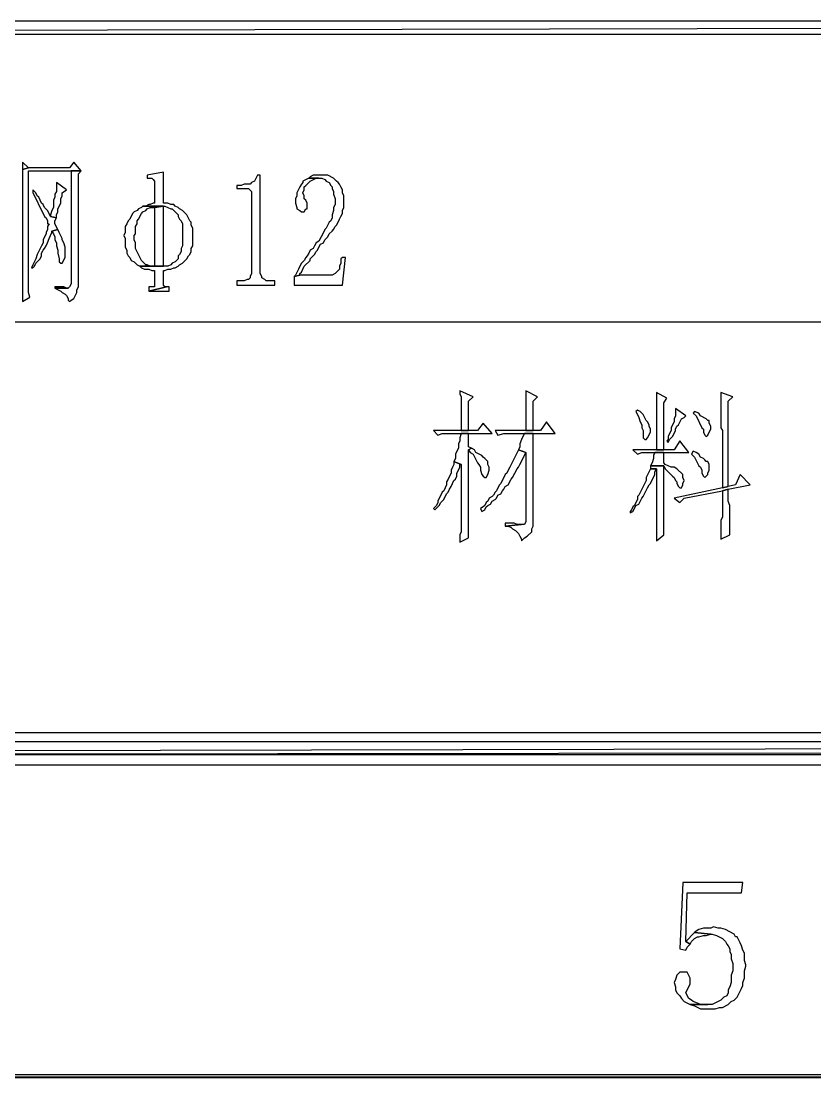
# Model space of a CAD drawing. Extents: x -15.4 to 0.8, y 0.3 to 11.8.
# Drawn here: x -9.645 to -9.194, y 0.567 to 1.167 of the extents above; entities that cross this region are included whole.
import ezdxf

# ---------------------------------------------------------------- set-up
doc = ezdxf.new("R2010")
doc.units = 0
doc.header["$MEASUREMENT"] = 0
doc.linetypes.add('AUSGEZOGEN', pattern=[0])
doc.layers.get('0').update_dxf_attribs({"linetype": 'AUSGEZOGEN'})

msp = doc.modelspace()

# ---------------------------------------------------------------- linework, layer by layer
for points in [[(-10.76795, 1.1669), (-10.76795, 1.1594), (-10.76795, 1.1594), (-7.41878, 1.1669), (-10.76795, 1.1669)], [(-10.76795, 1.1594), (-7.41878, 1.1669), (-7.41878, 1.1669), (-7.41878, 1.1594), (-10.76795, 1.1594)], [(-9.64378, 1.0869), (-9.64378, 1.08273), (-9.64378, 1.08273), (-9.64045, 1.08356), (-9.64378, 1.0869)], [(-9.61461, 1.0869), (-9.61711, 1.08356), (-9.61711, 1.08356), (-9.64045, 1.08356), (-9.64045, 1.08356), (-9.64378, 1.08273), (-9.64378, 1.08273), (-9.64378, 1.00773), (-9.64378, 1.00773), (-9.63961, 1.01023), (-9.63961, 1.01023), (-9.64045, 1.01273), (-9.64045, 1.01273), (-9.64045, 1.0819), (-9.64045, 1.0819), (-9.61045, 1.0819), (-9.61461, 1.0869)], [(-9.61045, 1.0819), (-9.61628, 1.0819), (-9.61628, 1.0819), (-9.61628, 1.01773), (-9.61628, 1.01773), (-9.61711, 1.01606), (-9.61711, 1.01606), (-9.61795, 1.01523), (-9.61795, 1.01523), (-9.62545, 1.01523), (-9.62545, 1.01523), (-9.62211, 1.01356), (-9.62211, 1.01356), (-9.62128, 1.01273), (-9.62128, 1.01273), (-9.61961, 1.0119), (-9.61961, 1.0119), (-9.61878, 1.01106), (-9.61878, 1.01106), (-9.61795, 1.0094), (-9.61795, 1.0094), (-9.61795, 1.00856), (-9.61795, 1.00856), (-9.61711, 1.00773), (-9.61711, 1.00773), (-9.61628, 1.00856), (-9.61628, 1.00856), (-9.61461, 1.0094), (-9.61461, 1.0094), (-9.61295, 1.01273), (-9.61295, 1.01273), (-9.61295, 1.0144), (-9.61295, 1.0144), (-9.61211, 1.01606), (-9.61211, 1.01606), (-9.61211, 1.08023), (-9.61045, 1.0819)], [(-9.56378, 1.08106), (-9.57295, 1.0794), (-9.57295, 1.0794), (-9.57295, 1.07773), (-9.57295, 1.07773), (-9.57045, 1.07773), (-9.57045, 1.07773), (-9.56961, 1.0769), (-9.56961, 1.0769), (-9.56878, 1.07606), (-9.56878, 1.07606), (-9.56878, 1.06356), (-9.56878, 1.06356), (-9.56961, 1.06356), (-9.56961, 1.06356), (-9.57128, 1.06273), (-9.57128, 1.06273), (-9.57211, 1.06273), (-9.57211, 1.06273), (-9.57378, 1.0619), (-9.57378, 1.0619), (-9.57545, 1.0619), (-9.57545, 1.0619), (-9.56295, 1.0619), (-9.56295, 1.0619), (-9.55961, 1.06023), (-9.55961, 1.06023), (-9.55878, 1.06023), (-9.55878, 1.06023), (-9.55711, 1.05856), (-9.55711, 1.05856), (-9.55545, 1.0569), (-9.55545, 1.0569), (-9.55545, 1.05606), (-9.55545, 1.05606), (-9.55461, 1.0544), (-9.55461, 1.0544), (-9.55378, 1.05356), (-9.55378, 1.05356), (-9.55295, 1.0519), (-9.55295, 1.0519), (-9.55295, 1.0394), (-9.55295, 1.0394), (-9.55378, 1.03773), (-9.55378, 1.03773), (-9.55378, 1.03606), (-9.55378, 1.03606), (-9.55461, 1.0344), (-9.55461, 1.0344), (-9.55545, 1.03356), (-9.55545, 1.03356), (-9.55545, 1.0319), (-9.55545, 1.0319), (-9.55711, 1.03023), (-9.55711, 1.03023), (-9.55878, 1.0294), (-9.55878, 1.0294), (-9.55961, 1.02856), (-9.55961, 1.02856), (-9.56128, 1.02773), (-9.56128, 1.02773), (-9.57711, 1.02773), (-9.57711, 1.02773), (-9.57628, 1.0269), (-9.57628, 1.0269), (-9.57461, 1.02606), (-9.57461, 1.02606), (-9.57211, 1.02606), (-9.57211, 1.02606), (-9.57045, 1.02523), (-9.57045, 1.02523), (-9.56878, 1.02523), (-9.56878, 1.02523), (-9.56878, 1.01606), (-9.56878, 1.01606), (-9.57211, 1.01606), (-9.57211, 1.01606), (-9.57211, 1.01356), (-9.57211, 1.01356), (-9.56211, 1.01606), (-9.56211, 1.01606), (-9.56295, 1.01606), (-9.56295, 1.01606), (-9.56378, 1.0169), (-9.56378, 1.0169), (-9.56378, 1.02523), (-9.56378, 1.02523), (-9.56295, 1.02523), (-9.56295, 1.02523), (-9.56128, 1.02606), (-9.56128, 1.02606), (-9.55961, 1.02606), (-9.55961, 1.02606), (-9.55795, 1.0269), (-9.55795, 1.0269), (-9.55711, 1.0269), (-9.55711, 1.0269), (-9.55545, 1.02773), (-9.55545, 1.02773), (-9.55461, 1.02856), (-9.55461, 1.02856), (-9.55295, 1.0294), (-9.55295, 1.0294), (-9.55045, 1.0319), (-9.55045, 1.0319), (-9.54961, 1.03356), (-9.54961, 1.03356), (-9.54878, 1.0344), (-9.54878, 1.0344), (-9.54795, 1.03606), (-9.54795, 1.03606), (-9.54795, 1.03773), (-9.54795, 1.03773), (-9.54711, 1.0394), (-9.54711, 1.0394), (-9.54711, 1.0494), (-9.54711, 1.0494), (-9.54795, 1.05106), (-9.54795, 1.05106), (-9.54795, 1.05273), (-9.54795, 1.05273), (-9.54878, 1.05356), (-9.54878, 1.05356), (-9.55045, 1.0569), (-9.55045, 1.0569), (-9.55211, 1.05856), (-9.55211, 1.05856), (-9.55295, 1.0594), (-9.55295, 1.0594), (-9.55461, 1.06023), (-9.55461, 1.06023), (-9.55545, 1.06106), (-9.55545, 1.06106), (-9.55711, 1.0619), (-9.55711, 1.0619), (-9.55795, 1.06273), (-9.55795, 1.06273), (-9.55961, 1.06273), (-9.55961, 1.06273), (-9.56128, 1.06356), (-9.56128, 1.06356), (-9.56378, 1.06356), (-9.56378, 1.08106)], [(-9.62461, 1.07523), (-9.62461, 1.07023), (-9.62461, 1.07023), (-9.62545, 1.06856), (-9.62545, 1.06856), (-9.62545, 1.0669), (-9.62545, 1.0669), (-9.62628, 1.06523), (-9.62628, 1.06523), (-9.62628, 1.06106), (-9.62628, 1.06106), (-9.62711, 1.0594), (-9.62711, 1.0594), (-9.62795, 1.0569), (-9.62795, 1.0569), (-9.62795, 1.05606), (-9.62795, 1.05606), (-9.62461, 1.05523), (-9.62461, 1.05523), (-9.62461, 1.0569), (-9.62461, 1.0569), (-9.62378, 1.05856), (-9.62378, 1.05856), (-9.62378, 1.06023), (-9.62378, 1.06023), (-9.62211, 1.06356), (-9.62211, 1.06356), (-9.62211, 1.06606), (-9.62211, 1.06606), (-9.62128, 1.06773), (-9.62128, 1.06773), (-9.62128, 1.0694), (-9.62128, 1.0694), (-9.61878, 1.07106), (-9.62461, 1.07523)], [(-9.50878, 1.0794), (-9.51045, 1.0794), (-9.51045, 1.0794), (-9.51211, 1.07606), (-9.51211, 1.07606), (-9.51378, 1.07523), (-9.51378, 1.07523), (-9.51461, 1.0744), (-9.51461, 1.0744), (-9.51795, 1.0744), (-9.51795, 1.0744), (-9.51961, 1.07356), (-9.51961, 1.07356), (-9.52211, 1.07356), (-9.52211, 1.07356), (-9.52211, 1.0719), (-9.52211, 1.0719), (-9.51545, 1.0719), (-9.51545, 1.0719), (-9.51378, 1.07023), (-9.51378, 1.07023), (-9.51378, 1.02356), (-9.51378, 1.02356), (-9.51461, 1.0219), (-9.51461, 1.0219), (-9.51461, 1.02106), (-9.51461, 1.02106), (-9.51545, 1.02023), (-9.51545, 1.02023), (-9.51628, 1.02023), (-9.51628, 1.02023), (-9.51795, 1.0194), (-9.51795, 1.0194), (-9.52211, 1.0194), (-9.52211, 1.0194), (-9.52211, 1.0169), (-9.52211, 1.0169), (-9.50045, 1.0169), (-9.50045, 1.0169), (-9.50045, 1.0194), (-9.50045, 1.0194), (-9.50545, 1.0194), (-9.50545, 1.0194), (-9.50628, 1.02023), (-9.50628, 1.02023), (-9.50795, 1.02106), (-9.50795, 1.02106), (-9.50795, 1.0219), (-9.50795, 1.0219), (-9.50878, 1.02356), (-9.50878, 1.02356), (-9.50878, 1.02523), (-9.50878, 1.0794)], [(-9.47461, 1.0794), (-9.47878, 1.0794), (-9.47878, 1.0794), (-9.48045, 1.07856), (-9.48045, 1.07856), (-9.48128, 1.07773), (-9.48128, 1.07773), (-9.47378, 1.07773), (-9.47378, 1.07773), (-9.47211, 1.0769), (-9.47211, 1.0769), (-9.47128, 1.07606), (-9.47128, 1.07606), (-9.46961, 1.07523), (-9.46961, 1.07523), (-9.46878, 1.07356), (-9.46878, 1.07356), (-9.46795, 1.07273), (-9.46795, 1.07273), (-9.46795, 1.0719), (-9.46795, 1.0719), (-9.46711, 1.07023), (-9.46711, 1.07023), (-9.46711, 1.06856), (-9.46711, 1.06856), (-9.46628, 1.06606), (-9.46628, 1.06606), (-9.46628, 1.06273), (-9.46628, 1.06273), (-9.46711, 1.06106), (-9.46711, 1.06106), (-9.46711, 1.0594), (-9.46711, 1.0594), (-9.46795, 1.0569), (-9.46795, 1.0569), (-9.46795, 1.05523), (-9.46795, 1.05523), (-9.46878, 1.05356), (-9.46878, 1.05356), (-9.46961, 1.05273), (-9.46961, 1.05273), (-9.47128, 1.0494), (-9.47128, 1.0494), (-9.47211, 1.04856), (-9.47211, 1.04856), (-9.47295, 1.0469), (-9.47295, 1.0469), (-9.47545, 1.0419), (-9.47545, 1.0419), (-9.47711, 1.04106), (-9.47711, 1.04106), (-9.47795, 1.0394), (-9.47795, 1.0394), (-9.47878, 1.03773), (-9.47878, 1.03773), (-9.48045, 1.0369), (-9.48045, 1.0369), (-9.48128, 1.03523), (-9.48128, 1.03523), (-9.48211, 1.03356), (-9.48211, 1.03356), (-9.48295, 1.03273), (-9.48295, 1.03273), (-9.48378, 1.03106), (-9.48378, 1.03106), (-9.48461, 1.03023), (-9.48461, 1.03023), (-9.48545, 1.0294), (-9.48545, 1.0294), (-9.48628, 1.02773), (-9.48628, 1.02773), (-9.48711, 1.02606), (-9.48711, 1.02606), (-9.48878, 1.02273), (-9.48878, 1.02273), (-9.48961, 1.0219), (-9.48961, 1.0219), (-9.48628, 1.02273), (-9.48628, 1.02273), (-9.48628, 1.02356), (-9.48628, 1.02356), (-9.48545, 1.0244), (-9.48545, 1.0244), (-9.48461, 1.02606), (-9.48461, 1.02606), (-9.48378, 1.02773), (-9.48378, 1.02773), (-9.48045, 1.03106), (-9.48045, 1.03106), (-9.48045, 1.0319), (-9.48045, 1.0319), (-9.47795, 1.0344), (-9.47795, 1.0344), (-9.47711, 1.03606), (-9.47711, 1.03606), (-9.47628, 1.0369), (-9.47628, 1.0369), (-9.47545, 1.03856), (-9.47545, 1.03856), (-9.47461, 1.04023), (-9.47461, 1.04023), (-9.47295, 1.04106), (-9.47295, 1.04106), (-9.47211, 1.04273), (-9.47211, 1.04273), (-9.47045, 1.0444), (-9.47045, 1.0444), (-9.46961, 1.04606), (-9.46961, 1.04606), (-9.46795, 1.04773), (-9.46795, 1.04773), (-9.46711, 1.04856), (-9.46711, 1.04856), (-9.46628, 1.05023), (-9.46628, 1.05023), (-9.46545, 1.05106), (-9.46545, 1.05106), (-9.46461, 1.05273), (-9.46461, 1.05273), (-9.46378, 1.0544), (-9.46378, 1.0544), (-9.46295, 1.05606), (-9.46295, 1.05606), (-9.46211, 1.05773), (-9.46211, 1.05773), (-9.46211, 1.0594), (-9.46211, 1.0594), (-9.46128, 1.06106), (-9.46128, 1.06106), (-9.46128, 1.06773), (-9.46128, 1.06773), (-9.46211, 1.0694), (-9.46211, 1.0694), (-9.46211, 1.07106), (-9.46211, 1.07106), (-9.46295, 1.07273), (-9.46295, 1.07273), (-9.46378, 1.0744), (-9.46378, 1.0744), (-9.46461, 1.07523), (-9.46461, 1.07523), (-9.46545, 1.07606), (-9.46545, 1.07606), (-9.46711, 1.07773), (-9.46711, 1.07773), (-9.47045, 1.0794), (-9.47045, 1.0794), (-9.47295, 1.0794), (-9.47461, 1.0794)], [(-9.48128, 1.07773), (-9.48461, 1.07606), (-9.48461, 1.07606), (-9.48461, 1.07523), (-9.48461, 1.07523), (-9.48545, 1.0744), (-9.48545, 1.0744), (-9.48628, 1.07273), (-9.48628, 1.07273), (-9.48795, 1.0694), (-9.48795, 1.0694), (-9.48795, 1.06773), (-9.48795, 1.06773), (-9.48878, 1.06606), (-9.48878, 1.06606), (-9.48878, 1.06356), (-9.48878, 1.06356), (-9.48795, 1.06106), (-9.48795, 1.06106), (-9.48795, 1.06023), (-9.48795, 1.06023), (-9.48628, 1.0594), (-9.48628, 1.0594), (-9.48545, 1.05856), (-9.48545, 1.05856), (-9.48378, 1.05856), (-9.48378, 1.05856), (-9.48295, 1.06023), (-9.48295, 1.06023), (-9.48211, 1.06023), (-9.48211, 1.06023), (-9.48211, 1.06356), (-9.48211, 1.06356), (-9.48295, 1.06523), (-9.48295, 1.06523), (-9.48378, 1.06606), (-9.48378, 1.06606), (-9.48378, 1.06773), (-9.48378, 1.06773), (-9.48461, 1.0694), (-9.48461, 1.0694), (-9.48378, 1.07106), (-9.48378, 1.07106), (-9.48378, 1.07273), (-9.48378, 1.07273), (-9.48295, 1.07356), (-9.48295, 1.07356), (-9.48128, 1.07523), (-9.48128, 1.07523), (-9.48045, 1.07606), (-9.48045, 1.07606), (-9.47711, 1.07773), (-9.47711, 1.07773), (-9.47545, 1.07773), (-9.48128, 1.07773)], [(-9.63795, 1.07106), (-9.63795, 1.0694), (-9.63795, 1.0694), (-9.63711, 1.06773), (-9.63711, 1.06773), (-9.63295, 1.0594), (-9.63295, 1.0594), (-9.63211, 1.05773), (-9.63211, 1.05773), (-9.63128, 1.05606), (-9.63128, 1.05606), (-9.63045, 1.05523), (-9.63045, 1.05523), (-9.62961, 1.05356), (-9.62961, 1.05356), (-9.62961, 1.0519), (-9.62961, 1.0519), (-9.62878, 1.0519), (-9.62878, 1.0519), (-9.62961, 1.05023), (-9.62961, 1.05023), (-9.62961, 1.04856), (-9.62961, 1.04856), (-9.63045, 1.0469), (-9.63045, 1.0469), (-9.63045, 1.04606), (-9.63045, 1.04606), (-9.63128, 1.0444), (-9.63128, 1.0444), (-9.63211, 1.04273), (-9.63211, 1.04273), (-9.63211, 1.04106), (-9.63211, 1.04106), (-9.63295, 1.0394), (-9.63295, 1.0394), (-9.63378, 1.03773), (-9.63378, 1.03773), (-9.63545, 1.0344), (-9.63545, 1.0344), (-9.63628, 1.0319), (-9.63628, 1.0319), (-9.63795, 1.02856), (-9.63795, 1.02856), (-9.63878, 1.0269), (-9.63878, 1.0269), (-9.63795, 1.0269), (-9.63795, 1.0269), (-9.63711, 1.02773), (-9.63711, 1.02773), (-9.63628, 1.0294), (-9.63628, 1.0294), (-9.63378, 1.0319), (-9.63378, 1.0319), (-9.63295, 1.03356), (-9.63295, 1.03356), (-9.63295, 1.03523), (-9.63295, 1.03523), (-9.63211, 1.0369), (-9.63211, 1.0369), (-9.63128, 1.03773), (-9.63128, 1.03773), (-9.63045, 1.0394), (-9.63045, 1.0394), (-9.62961, 1.04106), (-9.62961, 1.04106), (-9.62878, 1.04356), (-9.62878, 1.04356), (-9.62795, 1.04523), (-9.62795, 1.04523), (-9.62711, 1.0469), (-9.62711, 1.0469), (-9.62711, 1.04773), (-9.62711, 1.04773), (-9.62378, 1.04856), (-9.62378, 1.04856), (-9.62545, 1.0519), (-9.62545, 1.0519), (-9.62545, 1.05356), (-9.62545, 1.05356), (-9.62461, 1.05523), (-9.62461, 1.05523), (-9.62795, 1.05606), (-9.62795, 1.05606), (-9.62878, 1.05773), (-9.62878, 1.05773), (-9.62961, 1.0594), (-9.62961, 1.0594), (-9.63128, 1.06106), (-9.63128, 1.06106), (-9.63211, 1.06273), (-9.63211, 1.06273), (-9.63295, 1.06356), (-9.63295, 1.06356), (-9.63461, 1.0669), (-9.63461, 1.0669), (-9.63545, 1.06773), (-9.63545, 1.06773), (-9.63628, 1.0694), (-9.63628, 1.0694), (-9.63711, 1.07023), (-9.63795, 1.07106)], [(-9.57545, 1.0619), (-9.57628, 1.06106), (-9.57628, 1.06106), (-9.57795, 1.06023), (-9.57795, 1.06023), (-9.57878, 1.0594), (-9.57878, 1.0594), (-9.58045, 1.05856), (-9.58045, 1.05856), (-9.58128, 1.05773), (-9.58128, 1.05773), (-9.58295, 1.0544), (-9.58295, 1.0544), (-9.58378, 1.05356), (-9.58378, 1.05356), (-9.58461, 1.0519), (-9.58461, 1.0519), (-9.58545, 1.05023), (-9.58545, 1.05023), (-9.58545, 1.0469), (-9.58545, 1.0469), (-9.58628, 1.04523), (-9.58628, 1.04523), (-9.58545, 1.04356), (-9.58545, 1.04356), (-9.58545, 1.03856), (-9.58545, 1.03856), (-9.58461, 1.0369), (-9.58461, 1.0369), (-9.58461, 1.03523), (-9.58461, 1.03523), (-9.58378, 1.03356), (-9.58378, 1.03356), (-9.58295, 1.03273), (-9.58295, 1.03273), (-9.58211, 1.03106), (-9.58211, 1.03106), (-9.58045, 1.03023), (-9.58045, 1.03023), (-9.57878, 1.02856), (-9.57878, 1.02856), (-9.57711, 1.02773), (-9.57711, 1.02773), (-9.56961, 1.02773), (-9.56961, 1.02773), (-9.57128, 1.02773), (-9.57128, 1.02773), (-9.57295, 1.02856), (-9.57295, 1.02856), (-9.57378, 1.02856), (-9.57378, 1.02856), (-9.57628, 1.03106), (-9.57628, 1.03106), (-9.57961, 1.03773), (-9.57961, 1.03773), (-9.57961, 1.04106), (-9.57961, 1.04106), (-9.58045, 1.04273), (-9.58045, 1.04273), (-9.58045, 1.04523), (-9.58045, 1.04523), (-9.57961, 1.04606), (-9.57961, 1.04606), (-9.57961, 1.05023), (-9.57961, 1.05023), (-9.57878, 1.0519), (-9.57878, 1.0519), (-9.57878, 1.05356), (-9.57878, 1.05356), (-9.57795, 1.0544), (-9.57795, 1.0544), (-9.57628, 1.05773), (-9.57628, 1.05773), (-9.57545, 1.05856), (-9.57545, 1.05856), (-9.57378, 1.0594), (-9.57378, 1.0594), (-9.57295, 1.06023), (-9.57295, 1.06023), (-9.57128, 1.06106), (-9.57128, 1.06106), (-9.56878, 1.06106), (-9.56878, 1.06106), (-9.56378, 1.0619), (-9.57545, 1.0619)], [(-9.56378, 1.0619), (-9.56878, 1.06106), (-9.56878, 1.06106), (-9.56878, 1.02773), (-9.56878, 1.02773), (-9.56961, 1.02773), (-9.56961, 1.02773), (-9.56378, 1.02773), (-9.56378, 1.0619)], [(-9.62378, 1.04856), (-9.62711, 1.04773), (-9.62711, 1.04773), (-9.62628, 1.04606), (-9.62628, 1.04606), (-9.62545, 1.0444), (-9.62545, 1.0444), (-9.62545, 1.04273), (-9.62545, 1.04273), (-9.62461, 1.04106), (-9.62461, 1.04106), (-9.62461, 1.0394), (-9.62461, 1.0394), (-9.62378, 1.0369), (-9.62378, 1.0369), (-9.62378, 1.03523), (-9.62378, 1.03523), (-9.62295, 1.0319), (-9.62295, 1.0319), (-9.62295, 1.03023), (-9.62295, 1.03023), (-9.62211, 1.0294), (-9.62211, 1.0294), (-9.62128, 1.0294), (-9.62128, 1.0294), (-9.61961, 1.03273), (-9.61961, 1.03273), (-9.61961, 1.03856), (-9.61961, 1.03856), (-9.62045, 1.04106), (-9.62045, 1.04106), (-9.62128, 1.04273), (-9.62128, 1.04273), (-9.62128, 1.04356), (-9.62128, 1.04356), (-9.62295, 1.0469), (-9.62378, 1.04856)], [(-9.46045, 1.03273), (-9.46211, 1.03273), (-9.46211, 1.03273), (-9.46295, 1.0319), (-9.46295, 1.0319), (-9.46295, 1.0294), (-9.46295, 1.0294), (-9.46378, 1.02773), (-9.46378, 1.02773), (-9.46378, 1.02606), (-9.46378, 1.02606), (-9.46461, 1.02523), (-9.46461, 1.02523), (-9.46545, 1.0244), (-9.46545, 1.0244), (-9.46628, 1.02356), (-9.46628, 1.02356), (-9.46795, 1.02273), (-9.46795, 1.02273), (-9.48628, 1.02273), (-9.48628, 1.02273), (-9.48961, 1.0219), (-9.48961, 1.0219), (-9.48961, 1.0169), (-9.48961, 1.0169), (-9.46211, 1.0169), (-9.46045, 1.03273)], [(-9.62545, 1.01606), (-9.62545, 1.01523), (-9.62545, 1.01523), (-9.61795, 1.01523), (-9.61795, 1.01523), (-9.61878, 1.01523), (-9.61878, 1.01523), (-9.62045, 1.01606), (-9.62045, 1.01606), (-9.62461, 1.01606), (-9.62545, 1.01606)], [(-9.56045, 1.01606), (-9.56211, 1.01606), (-9.56211, 1.01606), (-9.57211, 1.01356), (-9.57211, 1.01356), (-9.56045, 1.01356), (-9.56045, 1.01606)], [(-7.41878, 0.99606), (-10.76795, 0.99606)], [(-9.39545, 0.9569), (-9.39545, 0.95523), (-9.39545, 0.95523), (-9.39461, 0.95356), (-9.39461, 0.95356), (-9.39461, 0.9344), (-9.39461, 0.9344), (-9.39045, 0.9344), (-9.39045, 0.9344), (-9.39045, 0.95106), (-9.39045, 0.95106), (-9.38795, 0.95356), (-9.39545, 0.9569)], [(-9.35795, 0.9569), (-9.35795, 0.9344), (-9.35795, 0.9344), (-9.35378, 0.9344), (-9.35378, 0.9344), (-9.35378, 0.95106), (-9.35378, 0.95106), (-9.35128, 0.95356), (-9.35795, 0.9569)], [(-9.28378, 0.95606), (-9.28378, 0.92356), (-9.28378, 0.92356), (-9.27961, 0.92356), (-9.27961, 0.92356), (-9.27961, 0.95023), (-9.27961, 0.95023), (-9.27795, 0.95273), (-9.28378, 0.95606)], [(-9.24711, 0.95606), (-9.24711, 0.93606), (-9.24711, 0.93606), (-9.24628, 0.9344), (-9.24628, 0.9344), (-9.24628, 0.9019), (-9.24628, 0.9019), (-9.24295, 0.90273), (-9.24295, 0.90273), (-9.24295, 0.95106), (-9.24295, 0.95106), (-9.24045, 0.95356), (-9.24711, 0.95606)], [(-9.29461, 0.94606), (-9.29545, 0.94523), (-9.29545, 0.94523), (-9.29461, 0.94356), (-9.29461, 0.94356), (-9.29378, 0.9419), (-9.29378, 0.9419), (-9.29295, 0.9394), (-9.29295, 0.9394), (-9.29211, 0.93773), (-9.29211, 0.93773), (-9.29211, 0.93606), (-9.29211, 0.93606), (-9.29128, 0.9344), (-9.29128, 0.9344), (-9.29128, 0.93023), (-9.29128, 0.93023), (-9.29045, 0.9294), (-9.29045, 0.9294), (-9.28961, 0.9294), (-9.28961, 0.9294), (-9.28878, 0.93023), (-9.28878, 0.93023), (-9.28711, 0.93356), (-9.28711, 0.93356), (-9.28711, 0.93523), (-9.28711, 0.93523), (-9.28795, 0.9369), (-9.28795, 0.9369), (-9.28795, 0.93773), (-9.28795, 0.93773), (-9.28878, 0.9394), (-9.28878, 0.9394), (-9.28961, 0.94023), (-9.28961, 0.94023), (-9.29128, 0.94356), (-9.29128, 0.94356), (-9.29295, 0.94523), (-9.29461, 0.94606)], [(-9.27295, 0.9469), (-9.27295, 0.94273), (-9.27295, 0.94273), (-9.27378, 0.94106), (-9.27378, 0.94106), (-9.27378, 0.9394), (-9.27378, 0.9394), (-9.27461, 0.93773), (-9.27461, 0.93773), (-9.27545, 0.93606), (-9.27545, 0.93606), (-9.27545, 0.9344), (-9.27545, 0.9344), (-9.27628, 0.93273), (-9.27628, 0.93273), (-9.27711, 0.93106), (-9.27711, 0.93106), (-9.27711, 0.9294), (-9.27711, 0.9294), (-9.27795, 0.92856), (-9.27795, 0.92856), (-9.27711, 0.92773), (-9.27711, 0.92773), (-9.27628, 0.9294), (-9.27628, 0.9294), (-9.27461, 0.93106), (-9.27461, 0.93106), (-9.27378, 0.93273), (-9.27378, 0.93273), (-9.27295, 0.9344), (-9.27295, 0.9344), (-9.27295, 0.93523), (-9.27295, 0.93523), (-9.27211, 0.9369), (-9.27211, 0.9369), (-9.27128, 0.93773), (-9.27128, 0.93773), (-9.26961, 0.94106), (-9.26961, 0.94106), (-9.26795, 0.9419), (-9.26795, 0.9419), (-9.26711, 0.94273), (-9.27295, 0.9469)], [(-9.26211, 0.94523), (-9.26295, 0.9444), (-9.26295, 0.9444), (-9.26128, 0.94273), (-9.26128, 0.94273), (-9.25795, 0.93606), (-9.25795, 0.93606), (-9.25711, 0.93523), (-9.25711, 0.93523), (-9.25711, 0.93356), (-9.25711, 0.93356), (-9.25628, 0.9319), (-9.25628, 0.9319), (-9.25545, 0.93106), (-9.25545, 0.93106), (-9.25461, 0.9319), (-9.25461, 0.9319), (-9.25378, 0.93356), (-9.25378, 0.93356), (-9.25295, 0.93523), (-9.25295, 0.93523), (-9.25295, 0.9369), (-9.25295, 0.9369), (-9.25378, 0.93856), (-9.25378, 0.93856), (-9.25378, 0.94023), (-9.25378, 0.94023), (-9.25461, 0.94023), (-9.25461, 0.94023), (-9.25545, 0.94106), (-9.25545, 0.94106), (-9.25878, 0.94273), (-9.25878, 0.94273), (-9.25961, 0.9444), (-9.25961, 0.9444), (-9.26211, 0.94523), (-9.26211, 0.94523)], [(-9.38211, 0.93856), (-9.38545, 0.9344), (-9.38545, 0.9344), (-9.41045, 0.9344), (-9.41045, 0.9344), (-9.40795, 0.9319), (-9.40795, 0.9319), (-9.40545, 0.93273), (-9.40545, 0.93273), (-9.37711, 0.93273), (-9.38211, 0.93856)], [(-9.34628, 0.9394), (-9.34961, 0.9344), (-9.34961, 0.9344), (-9.37545, 0.9344), (-9.37545, 0.9344), (-9.37378, 0.9319), (-9.37378, 0.9319), (-9.37045, 0.93273), (-9.37045, 0.93273), (-9.34128, 0.93273), (-9.34628, 0.9394)], [(-9.39045, 0.93273), (-9.39461, 0.93273), (-9.39461, 0.93273), (-9.39545, 0.93023), (-9.39545, 0.93023), (-9.39545, 0.92856), (-9.39545, 0.92856), (-9.39628, 0.9269), (-9.39628, 0.9269), (-9.39628, 0.9244), (-9.39628, 0.9244), (-9.39711, 0.92273), (-9.39711, 0.92273), (-9.39795, 0.92106), (-9.39795, 0.92106), (-9.39795, 0.91856), (-9.39795, 0.91856), (-9.39878, 0.9169), (-9.39878, 0.9169), (-9.39461, 0.91523), (-9.39461, 0.91523), (-9.39461, 0.8769), (-9.39461, 0.8769), (-9.39545, 0.87523), (-9.39545, 0.87523), (-9.39545, 0.87106), (-9.39545, 0.87106), (-9.39045, 0.87356), (-9.39045, 0.87356), (-9.39045, 0.92356), (-9.39045, 0.92356), (-9.38878, 0.9244), (-9.38878, 0.9244), (-9.39045, 0.92523), (-9.39045, 0.93273)], [(-9.35378, 0.93273), (-9.35878, 0.93273), (-9.35878, 0.93273), (-9.35961, 0.93106), (-9.35961, 0.93106), (-9.36045, 0.9294), (-9.36045, 0.9294), (-9.36128, 0.9269), (-9.36128, 0.9269), (-9.36128, 0.92523), (-9.36128, 0.92523), (-9.36211, 0.92356), (-9.36211, 0.92356), (-9.35795, 0.9219), (-9.35795, 0.9219), (-9.35795, 0.88273), (-9.35795, 0.88273), (-9.35878, 0.88106), (-9.35878, 0.88106), (-9.36045, 0.88106), (-9.36045, 0.88106), (-9.36961, 0.88023), (-9.36961, 0.88023), (-9.36795, 0.88023), (-9.36795, 0.88023), (-9.36628, 0.8794), (-9.36628, 0.8794), (-9.36545, 0.87856), (-9.36545, 0.87856), (-9.36378, 0.87773), (-9.36378, 0.87773), (-9.36211, 0.87606), (-9.36211, 0.87606), (-9.36128, 0.8744), (-9.36128, 0.8744), (-9.36045, 0.87273), (-9.36045, 0.87273), (-9.36045, 0.8719), (-9.36045, 0.8719), (-9.35878, 0.87356), (-9.35878, 0.87356), (-9.35711, 0.8744), (-9.35711, 0.8744), (-9.35461, 0.8769), (-9.35461, 0.8769), (-9.35461, 0.87856), (-9.35461, 0.87856), (-9.35378, 0.88023), (-9.35378, 0.88023), (-9.35378, 0.8819), (-9.35378, 0.93273)], [(-9.38878, 0.9244), (-9.39045, 0.92356), (-9.39045, 0.92356), (-9.38961, 0.9219), (-9.38961, 0.9219), (-9.38795, 0.92106), (-9.38795, 0.92106), (-9.38545, 0.91606), (-9.38545, 0.91606), (-9.38461, 0.91523), (-9.38461, 0.91523), (-9.38378, 0.91356), (-9.38378, 0.91356), (-9.38378, 0.9119), (-9.38378, 0.9119), (-9.38295, 0.9094), (-9.38295, 0.9094), (-9.38211, 0.90856), (-9.38211, 0.90856), (-9.38128, 0.90773), (-9.38128, 0.90773), (-9.38045, 0.90773), (-9.38045, 0.90773), (-9.37961, 0.9094), (-9.37961, 0.9094), (-9.37878, 0.9119), (-9.37878, 0.9119), (-9.37878, 0.91356), (-9.37878, 0.91356), (-9.37961, 0.91523), (-9.37961, 0.91523), (-9.37961, 0.9169), (-9.37961, 0.9169), (-9.38045, 0.91773), (-9.38045, 0.91773), (-9.38128, 0.91856), (-9.38128, 0.91856), (-9.38211, 0.9194), (-9.38211, 0.9194), (-9.38295, 0.92023), (-9.38295, 0.92023), (-9.38628, 0.9219), (-9.38628, 0.9219), (-9.38711, 0.92356), (-9.38878, 0.9244)], [(-9.27045, 0.92856), (-9.27378, 0.92356), (-9.27378, 0.92356), (-9.29711, 0.92356), (-9.29711, 0.92356), (-9.29461, 0.92106), (-9.29461, 0.92106), (-9.29211, 0.9219), (-9.29211, 0.9219), (-9.26545, 0.9219), (-9.27045, 0.92856)], [(-9.36211, 0.92356), (-9.36295, 0.9219), (-9.36295, 0.9219), (-9.36711, 0.91356), (-9.36711, 0.91356), (-9.36795, 0.9119), (-9.36795, 0.9119), (-9.36878, 0.91023), (-9.36878, 0.91023), (-9.36961, 0.9094), (-9.36961, 0.9094), (-9.37211, 0.9044), (-9.37211, 0.9044), (-9.37295, 0.90356), (-9.37295, 0.90356), (-9.37378, 0.9019), (-9.37378, 0.9019), (-9.37461, 0.90023), (-9.37461, 0.90023), (-9.37545, 0.8994), (-9.37545, 0.8994), (-9.37628, 0.89773), (-9.37628, 0.89773), (-9.37711, 0.8969), (-9.37711, 0.8969), (-9.37878, 0.89606), (-9.37878, 0.89606), (-9.37961, 0.8944), (-9.37961, 0.8944), (-9.38045, 0.89356), (-9.38045, 0.89356), (-9.38128, 0.8919), (-9.38128, 0.8919), (-9.38211, 0.89106), (-9.38211, 0.89106), (-9.38378, 0.89023), (-9.38378, 0.89023), (-9.38295, 0.88856), (-9.38295, 0.88856), (-9.38128, 0.8894), (-9.38128, 0.8894), (-9.38045, 0.89106), (-9.38045, 0.89106), (-9.37961, 0.8919), (-9.37961, 0.8919), (-9.37795, 0.89273), (-9.37795, 0.89273), (-9.37711, 0.8944), (-9.37711, 0.8944), (-9.37545, 0.89523), (-9.37545, 0.89523), (-9.37461, 0.89606), (-9.37461, 0.89606), (-9.37378, 0.89773), (-9.37378, 0.89773), (-9.37211, 0.89856), (-9.37211, 0.89856), (-9.37128, 0.90023), (-9.37128, 0.90023), (-9.37045, 0.90106), (-9.37045, 0.90106), (-9.36961, 0.90273), (-9.36961, 0.90273), (-9.36795, 0.90356), (-9.36795, 0.90356), (-9.36628, 0.9069), (-9.36628, 0.9069), (-9.36545, 0.90773), (-9.36545, 0.90773), (-9.36295, 0.91273), (-9.36295, 0.91273), (-9.36211, 0.91356), (-9.36211, 0.91356), (-9.36128, 0.91523), (-9.36128, 0.91523), (-9.36045, 0.9169), (-9.36045, 0.9169), (-9.35961, 0.91856), (-9.35961, 0.91856), (-9.35878, 0.92023), (-9.35878, 0.92023), (-9.35795, 0.9219), (-9.36211, 0.92356)], [(-9.27961, 0.9219), (-9.28461, 0.9219), (-9.28461, 0.9219), (-9.28545, 0.92023), (-9.28545, 0.92023), (-9.28545, 0.91856), (-9.28545, 0.91856), (-9.28628, 0.91606), (-9.28628, 0.91606), (-9.28711, 0.9144), (-9.28711, 0.9144), (-9.27961, 0.9144), (-9.27961, 0.9144), (-9.27878, 0.91273), (-9.27878, 0.91273), (-9.27711, 0.91106), (-9.27711, 0.91106), (-9.27628, 0.91023), (-9.27628, 0.91023), (-9.27461, 0.90856), (-9.27461, 0.90856), (-9.27378, 0.90773), (-9.27378, 0.90773), (-9.27295, 0.90606), (-9.27295, 0.90606), (-9.27211, 0.90523), (-9.27211, 0.90523), (-9.27211, 0.9044), (-9.27211, 0.9044), (-9.27128, 0.90273), (-9.27128, 0.90273), (-9.27045, 0.9019), (-9.27045, 0.9019), (-9.26961, 0.9019), (-9.26961, 0.9019), (-9.26878, 0.90356), (-9.26878, 0.90356), (-9.26878, 0.9044), (-9.26878, 0.9044), (-9.26795, 0.90606), (-9.26795, 0.90606), (-9.26878, 0.90773), (-9.26878, 0.90773), (-9.26878, 0.9094), (-9.26878, 0.9094), (-9.27211, 0.91273), (-9.27211, 0.91273), (-9.27378, 0.91356), (-9.27378, 0.91356), (-9.27545, 0.91356), (-9.27545, 0.91356), (-9.27711, 0.9144), (-9.27711, 0.9144), (-9.27878, 0.91523), (-9.27878, 0.91523), (-9.27961, 0.91606), (-9.27961, 0.9219)], [(-9.26295, 0.92273), (-9.26378, 0.92106), (-9.26378, 0.92106), (-9.26211, 0.9194), (-9.26211, 0.9194), (-9.25961, 0.9144), (-9.25961, 0.9144), (-9.25878, 0.91356), (-9.25878, 0.91356), (-9.25795, 0.9119), (-9.25795, 0.9119), (-9.25795, 0.91023), (-9.25795, 0.91023), (-9.25711, 0.90856), (-9.25711, 0.90856), (-9.25628, 0.90773), (-9.25628, 0.90773), (-9.25545, 0.90856), (-9.25545, 0.90856), (-9.25461, 0.9094), (-9.25461, 0.9094), (-9.25461, 0.91023), (-9.25461, 0.91023), (-9.25378, 0.9119), (-9.25378, 0.9119), (-9.25378, 0.91523), (-9.25378, 0.91523), (-9.25461, 0.9169), (-9.25461, 0.9169), (-9.25545, 0.9169), (-9.25545, 0.9169), (-9.25628, 0.91773), (-9.25628, 0.91773), (-9.25711, 0.91856), (-9.25711, 0.91856), (-9.25878, 0.9194), (-9.25878, 0.9194), (-9.25961, 0.92106), (-9.25961, 0.92106), (-9.26128, 0.9219), (-9.26295, 0.92273)], [(-9.39878, 0.9169), (-9.39878, 0.91523), (-9.39878, 0.91523), (-9.39961, 0.91356), (-9.39961, 0.91356), (-9.40045, 0.9119), (-9.40045, 0.9119), (-9.40045, 0.91023), (-9.40045, 0.91023), (-9.40128, 0.90856), (-9.40128, 0.90856), (-9.40211, 0.9069), (-9.40211, 0.9069), (-9.40295, 0.90523), (-9.40295, 0.90523), (-9.40295, 0.90356), (-9.40295, 0.90356), (-9.40378, 0.9019), (-9.40378, 0.9019), (-9.40461, 0.90023), (-9.40461, 0.90023), (-9.40545, 0.8994), (-9.40545, 0.8994), (-9.40795, 0.8944), (-9.40795, 0.8944), (-9.40795, 0.89356), (-9.40795, 0.89356), (-9.40878, 0.8919), (-9.40878, 0.8919), (-9.41045, 0.89023), (-9.41045, 0.89023), (-9.40961, 0.8894), (-9.40961, 0.8894), (-9.40711, 0.8919), (-9.40711, 0.8919), (-9.40628, 0.89356), (-9.40628, 0.89356), (-9.40461, 0.89523), (-9.40461, 0.89523), (-9.40295, 0.89856), (-9.40295, 0.89856), (-9.40211, 0.8994), (-9.40211, 0.8994), (-9.40128, 0.90106), (-9.40128, 0.90106), (-9.40045, 0.90273), (-9.40045, 0.90273), (-9.39961, 0.9044), (-9.39961, 0.9044), (-9.39878, 0.90606), (-9.39878, 0.90606), (-9.39795, 0.9069), (-9.39795, 0.9069), (-9.39711, 0.90856), (-9.39711, 0.90856), (-9.39711, 0.91023), (-9.39711, 0.91023), (-9.39628, 0.9119), (-9.39628, 0.9119), (-9.39545, 0.91356), (-9.39545, 0.91356), (-9.39545, 0.91523), (-9.39545, 0.91523), (-9.39461, 0.91523), (-9.39878, 0.9169)], [(-9.28711, 0.91273), (-9.28961, 0.90773), (-9.28961, 0.90773), (-9.28961, 0.90606), (-9.28961, 0.90606), (-9.29128, 0.90273), (-9.29128, 0.90273), (-9.29211, 0.90106), (-9.29211, 0.90106), (-9.29378, 0.89773), (-9.29378, 0.89773), (-9.29461, 0.8969), (-9.29461, 0.8969), (-9.29461, 0.89523), (-9.29461, 0.89523), (-9.29545, 0.89356), (-9.29545, 0.89356), (-9.29628, 0.8919), (-9.29628, 0.8919), (-9.29711, 0.89106), (-9.29711, 0.89106), (-9.29795, 0.8894), (-9.29795, 0.8894), (-9.29878, 0.88856), (-9.29878, 0.88856), (-9.29878, 0.88773), (-9.29878, 0.88773), (-9.29711, 0.88856), (-9.29711, 0.88856), (-9.29628, 0.89023), (-9.29628, 0.89023), (-9.29545, 0.8919), (-9.29545, 0.8919), (-9.29378, 0.89273), (-9.29378, 0.89273), (-9.29211, 0.89606), (-9.29211, 0.89606), (-9.29128, 0.8969), (-9.29128, 0.8969), (-9.28878, 0.9019), (-9.28878, 0.9019), (-9.28795, 0.90356), (-9.28795, 0.90356), (-9.28711, 0.9044), (-9.28711, 0.9044), (-9.28461, 0.9094), (-9.28461, 0.9094), (-9.28461, 0.91106), (-9.28461, 0.91106), (-9.28378, 0.91273), (-9.28711, 0.91273)], [(-9.28711, 0.9144), (-9.28711, 0.91273), (-9.28711, 0.91273), (-9.28378, 0.91273), (-9.28378, 0.91273), (-9.28378, 0.8719), (-9.28378, 0.8719), (-9.27961, 0.87523), (-9.27961, 0.87523), (-9.27961, 0.9144), (-9.28711, 0.9144)], [(-9.23628, 0.9094), (-9.23878, 0.90356), (-9.23878, 0.90356), (-9.24295, 0.90273), (-9.24295, 0.90273), (-9.24628, 0.9019), (-9.24628, 0.9019), (-9.27378, 0.89606), (-9.27378, 0.89606), (-9.27045, 0.89356), (-9.27045, 0.89356), (-9.26795, 0.89606), (-9.26795, 0.89606), (-9.24628, 0.90023), (-9.24628, 0.90023), (-9.24295, 0.90106), (-9.24295, 0.90106), (-9.23045, 0.90356), (-9.23628, 0.9094)], [(-9.24295, 0.90106), (-9.24628, 0.90023), (-9.24628, 0.90023), (-9.24628, 0.88523), (-9.24628, 0.88523), (-9.24711, 0.88356), (-9.24711, 0.88356), (-9.24711, 0.87273), (-9.24711, 0.87273), (-9.24211, 0.87523), (-9.24211, 0.87523), (-9.24211, 0.8919), (-9.24211, 0.8919), (-9.24295, 0.8944), (-9.24295, 0.8944), (-9.24295, 0.89856), (-9.24295, 0.90106)], [(-9.36961, 0.8819), (-9.36961, 0.88023), (-9.36961, 0.88023), (-9.36045, 0.88106), (-9.36045, 0.88106), (-9.36295, 0.88106), (-9.36295, 0.88106), (-9.36461, 0.8819), (-9.36461, 0.8819), (-9.36878, 0.8819), (-9.36961, 0.8819)], [(-14.91878, 0.76273), (-14.91878, 0.7444), (-14.91878, 0.7444), (0.07205, 0.76273), (-14.91878, 0.76273)], [(-14.91878, 0.7444), (0.07205, 0.76273), (0.07205, 0.76273), (0.09039, 0.7444), (-14.91878, 0.7444)], [(-10.76795, 0.75773), (-10.76795, 0.75023), (-10.76795, 0.75023), (-7.41878, 0.75773), (-10.76795, 0.75773)], [(-10.76795, 0.75023), (-7.41878, 0.75773), (-7.41878, 0.75773), (-7.41878, 0.75023), (-10.76795, 0.75023)], [(-9.23461, 0.67773), (-9.26878, 0.67773), (-9.26878, 0.67773), (-9.27045, 0.64023), (-9.27045, 0.64023), (-9.26711, 0.6394), (-9.26711, 0.6394), (-9.26628, 0.64106), (-9.26628, 0.64106), (-9.26461, 0.64273), (-9.26461, 0.64273), (-9.26711, 0.6444), (-9.26711, 0.6444), (-9.26628, 0.6719), (-9.26628, 0.6719), (-9.23545, 0.6719), (-9.23461, 0.67773)], [(-9.26211, 0.6494), (-9.26711, 0.6444), (-9.26711, 0.6444), (-9.26461, 0.64273), (-9.26461, 0.64273), (-9.26378, 0.6444), (-9.26378, 0.6444), (-9.26211, 0.64606), (-9.26211, 0.64606), (-9.26045, 0.6469), (-9.26045, 0.6469), (-9.25961, 0.6469), (-9.25961, 0.6469), (-9.25711, 0.64773), (-9.25711, 0.64773), (-9.25545, 0.64773), (-9.25545, 0.64773), (-9.25295, 0.64856), (-9.26211, 0.6494)], [(-9.25128, 0.65273), (-9.25295, 0.6519), (-9.25295, 0.6519), (-9.25711, 0.6519), (-9.25711, 0.6519), (-9.25961, 0.65106), (-9.25961, 0.65106), (-9.26128, 0.65023), (-9.26128, 0.65023), (-9.26211, 0.6494), (-9.26211, 0.6494), (-9.25295, 0.64856), (-9.25295, 0.64856), (-9.25211, 0.64856), (-9.25211, 0.64856), (-9.24961, 0.64773), (-9.24961, 0.64773), (-9.24628, 0.64606), (-9.24628, 0.64606), (-9.24461, 0.6444), (-9.24461, 0.6444), (-9.24378, 0.64273), (-9.24378, 0.64273), (-9.24295, 0.6419), (-9.24295, 0.6419), (-9.24211, 0.64023), (-9.24211, 0.64023), (-9.24211, 0.63856), (-9.24211, 0.63856), (-9.24128, 0.6369), (-9.24128, 0.6369), (-9.24128, 0.6344), (-9.24128, 0.6344), (-9.24045, 0.6319), (-9.24045, 0.6319), (-9.24045, 0.62773), (-9.24045, 0.62773), (-9.24128, 0.62523), (-9.24128, 0.62523), (-9.24128, 0.62106), (-9.24128, 0.62106), (-9.24211, 0.61856), (-9.24211, 0.61856), (-9.24295, 0.6169), (-9.24295, 0.6169), (-9.24295, 0.61523), (-9.24295, 0.61523), (-9.24378, 0.61356), (-9.24378, 0.61356), (-9.24545, 0.61273), (-9.24545, 0.61273), (-9.24711, 0.61106), (-9.24711, 0.61106), (-9.25211, 0.60856), (-9.25211, 0.60856), (-9.26461, 0.60856), (-9.26461, 0.60856), (-9.26211, 0.60773), (-9.26211, 0.60773), (-9.25878, 0.60606), (-9.25878, 0.60606), (-9.25045, 0.60606), (-9.25045, 0.60606), (-9.24795, 0.6069), (-9.24795, 0.6069), (-9.24628, 0.6069), (-9.24628, 0.6069), (-9.24295, 0.60856), (-9.24295, 0.60856), (-9.24128, 0.61023), (-9.24128, 0.61023), (-9.23961, 0.61106), (-9.23961, 0.61106), (-9.23795, 0.61273), (-9.23795, 0.61273), (-9.23628, 0.61606), (-9.23628, 0.61606), (-9.23545, 0.61773), (-9.23545, 0.61773), (-9.23461, 0.6194), (-9.23461, 0.6194), (-9.23461, 0.62106), (-9.23461, 0.62106), (-9.23378, 0.62356), (-9.23378, 0.62356), (-9.23378, 0.62773), (-9.23378, 0.62773), (-9.23295, 0.63023), (-9.23295, 0.63023), (-9.23295, 0.63106), (-9.23295, 0.63106), (-9.23378, 0.63356), (-9.23378, 0.63356), (-9.23378, 0.63773), (-9.23378, 0.63773), (-9.23461, 0.6394), (-9.23461, 0.6394), (-9.23545, 0.6419), (-9.23545, 0.6419), (-9.23628, 0.64356), (-9.23628, 0.64356), (-9.23795, 0.6469), (-9.23795, 0.6469), (-9.23878, 0.6469), (-9.23878, 0.6469), (-9.23961, 0.64856), (-9.23961, 0.64856), (-9.24461, 0.65106), (-9.24461, 0.65106), (-9.24711, 0.6519), (-9.24711, 0.6519), (-9.24878, 0.6519), (-9.25128, 0.65273)], [(-9.26878, 0.6269), (-9.27045, 0.6269), (-9.27045, 0.6269), (-9.27211, 0.62523), (-9.27211, 0.62523), (-9.27295, 0.62273), (-9.27295, 0.62273), (-9.27378, 0.62106), (-9.27378, 0.62106), (-9.27295, 0.61856), (-9.27295, 0.61856), (-9.27295, 0.6169), (-9.27295, 0.6169), (-9.27211, 0.61523), (-9.27211, 0.61523), (-9.27045, 0.61356), (-9.27045, 0.61356), (-9.26961, 0.6119), (-9.26961, 0.6119), (-9.26795, 0.61023), (-9.26795, 0.61023), (-9.26461, 0.60856), (-9.26461, 0.60856), (-9.25461, 0.60856), (-9.25461, 0.60856), (-9.25878, 0.60856), (-9.25878, 0.60856), (-9.26045, 0.6094), (-9.26045, 0.6094), (-9.26295, 0.61023), (-9.26295, 0.61023), (-9.26378, 0.61106), (-9.26378, 0.61106), (-9.26545, 0.6119), (-9.26545, 0.6119), (-9.26711, 0.61523), (-9.26711, 0.61523), (-9.26461, 0.62023), (-9.26461, 0.62023), (-9.26461, 0.62356), (-9.26461, 0.62356), (-9.26628, 0.6269), (-9.26878, 0.6269)], [(-15.38378, 0.56856), (-15.38378, 0.5669), (-15.38378, 0.5669), (0.26622, 0.56856), (-15.38378, 0.56856)], [(-15.38378, 0.5669), (0.26622, 0.56856), (0.26622, 0.56856), (0.26872, 0.5669), (-15.38378, 0.5669)]]:
    msp.add_lwpolyline(points)

doc.saveas('drawing.dxf')
